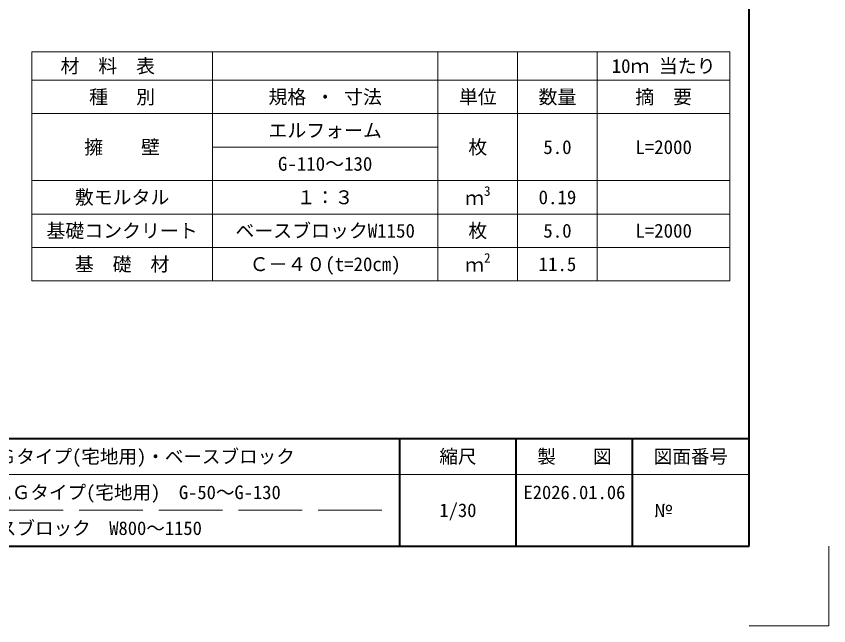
# Model space of a CAD drawing. Units: millimetres at full size, sheet at 1:40; details may follow other scales. Extents: x 221193 to 264773, y 874627 to 883926.
# Drawn here: x 227042 to 230103, y 876727 to 879023 of the extents above; entities that cross this region are included whole.
import ezdxf
from ezdxf.enums import TextEntityAlignment as Align

# ---------------------------------------------------------------- set-up
doc = ezdxf.new("R2010")
doc.units = ezdxf.units.MM
doc.header["$LTSCALE"] = 40
doc.linetypes.add('DASHED', pattern=[7.5, 6, -1.5])
for name, color, linetype, lineweight in [('Defpoints_3', 8, 'Continuous', 0), ('図枠', 7, 'Continuous', 5), ('寸法線', 7, 'Continuous', 13), ('補助線', 8, 'Continuous', 13)]:
    doc.layers.add(name, color=color, linetype=linetype, lineweight=lineweight)
doc.styles.add('ＭＳ ゴシック', font='')
doc.styles.get('ＭＳ ゴシック').set_extended_font_data('MS Gothic')

msp = doc.modelspace()

# ---------------------------------------------------------------- linework, layer by layer
at = {"layer": 'Defpoints_3'}
for p, q in [((227100.83, 878889.51), (229730.83, 878889.51)), ((227100.83, 878889.51), (227100.83, 878782.41)), ((227780.83, 878889.51), (227780.83, 878782.41)), ((228630.83, 878889.51), (228630.83, 878782.41)), ((228930.83, 878889.51), (228930.83, 878782.41)), ((229230.83, 878889.51), (229230.83, 878782.41)), ((229730.83, 878889.51), (229730.83, 878782.41)), ((227780.83, 878530.41), (228630.83, 878530.41))]:
    msp.add_line(p, q, dxfattribs=at)
at = {"layer": 'Defpoints_3', "color": 7, "lineweight": 13}
for p in [(230102.83, 877027.44), (229802.83, 876727.44)]:
    msp.add_line(p, (230102.83, 876727.44), dxfattribs=at)
at = {"layer": '図枠', "lineweight": 40}
for p, q in [((229802.83, 877027.44), (229802.83, 882427.44)), ((221492.83, 877432.44), (229802.83, 877432.44)), ((228486.58, 877027.44), (228486.58, 877432.44)), ((228925.33, 877027.44), (228925.33, 877432.44)), ((229364.08, 877027.44), (229364.08, 877432.44)), ((221492.83, 877027.44), (229802.83, 877027.44))]:
    msp.add_line(p, q, dxfattribs=at)
at = {"layer": '図枠', "lineweight": 13}
msp.add_line((229802.83, 877297.44), (225617.83, 877297.44), dxfattribs=at)
at = {"layer": '図枠', "linetype": 'DASHED', "lineweight": 9}
msp.add_line((228419.08, 877162.44), (226225.33, 877162.44), dxfattribs=at)
at = {"layer": '寸法線'}
for p, q in [((227100.83, 878782.41), (229730.83, 878782.41)), ((227100.83, 878782.41), (227100.83, 878026.41)), ((227780.83, 878782.41), (227780.83, 878026.41)), ((228630.83, 878782.41), (228630.83, 878026.41)), ((228930.83, 878782.41), (228930.83, 878026.41)), ((229230.83, 878782.41), (229230.83, 878026.41)), ((229730.83, 878782.41), (229730.83, 878026.41)), ((227100.83, 878656.41), (229730.83, 878656.41)), ((227100.83, 878404.41), (229730.83, 878404.41)), ((227100.83, 878278.41), (229730.83, 878278.41)), ((227100.83, 878152.41), (229730.83, 878152.41)), ((227100.83, 878026.41), (229730.83, 878026.41))]:
    msp.add_line(p, q, dxfattribs=at)
at = {"layer": '補助線'}
msp.add_line((226157.83, 877297.44), (228486.58, 877297.44), dxfattribs=at)

# ---------------------------------------------------------------- texts
at = {"layer": '図枠', "style": 'ＭＳ ゴシック'}
for s, p in [('エルフォームＧタイプ(宅地用)・ベースブロック', (227322.21, 877364.94)), ('縮尺', (228705.96, 877364.94)), ('製\u3000\u3000図', (229144.71, 877364.94)), ('図面番号', (229583.46, 877364.94)), ('エルフォームＧタイプ(宅地用)\u3000G-50～G-130', (227322.21, 877229.94)), ('E2026.01.06', (229144.71, 877229.94)), ('1/30', (228705.96, 877162.44)), ('ベースブロック\u3000W800～1150\u3000', (227322.21, 877094.94))]:
    msp.add_text(s, height=51.27, dxfattribs=at).set_placement(p, align=Align.MIDDLE_CENTER)
msp.add_text('№', height=51.27, dxfattribs=at).set_placement((229444.21, 877162.44), align=Align.MIDDLE_LEFT)
at = {"layer": '寸法線', "style": 'ＭＳ ゴシック'}
msp.add_text('   材  料  表', height=52.22, dxfattribs=at).set_placement((227102.51, 878835.96), align=Align.MIDDLE_LEFT)
for s, p in [('10ｍ 当たり', (229480.83, 878835.96)), ('種   別', (227440.83, 878719.41)), ('規格 ・ 寸法', (228205.83, 878719.41)), ('単位', (228780.83, 878719.41)), ('数量', (229080.83, 878719.41)), ('摘  要', (229480.83, 878719.41)), ('エルフォーム', (228205.83, 878593.41)), ('擁\u3000\u3000壁', (227440.83, 878530.41)), ('枚', (228780.83, 878530.41)), ('5.0', (229080.83, 878530.41)), ('L=2000', (229480.83, 878530.41)), ('G-110～130', (228205.83, 878467.41)), ('敷モルタル', (227440.83, 878341.41)), ('１：３', (228205.83, 878341.41)), ('0.19', (229080.83, 878341.41)), ('基礎コンクリート', (227440.83, 878215.41)), ('ベースブロックW1150', (228205.83, 878215.41)), ('枚', (228780.83, 878215.41)), ('5.0', (229080.83, 878215.41)), ('L=2000', (229480.83, 878215.41)), ('基  礎  材', (227440.83, 878089.41)), ('Ｃ－４０(t=20cm)', (228205.83, 878089.41)), ('11.5', (229080.83, 878089.41))]:
    msp.add_text(s, height=52.22, dxfattribs=at).set_placement(p, align=Align.MIDDLE_CENTER)
for s, height, p in [('3', 36.55, (228803.98, 878335.73)), ('ｍ', 52.22, (228732.76, 878297.23)), ('2', 36.55, (228803.98, 878083.73)), ('ｍ', 52.22, (228732.76, 878045.23))]:
    msp.add_text(s, height=height, dxfattribs=at).set_placement(p, align=Align.BOTTOM_LEFT)

doc.saveas('drawing.dxf')
